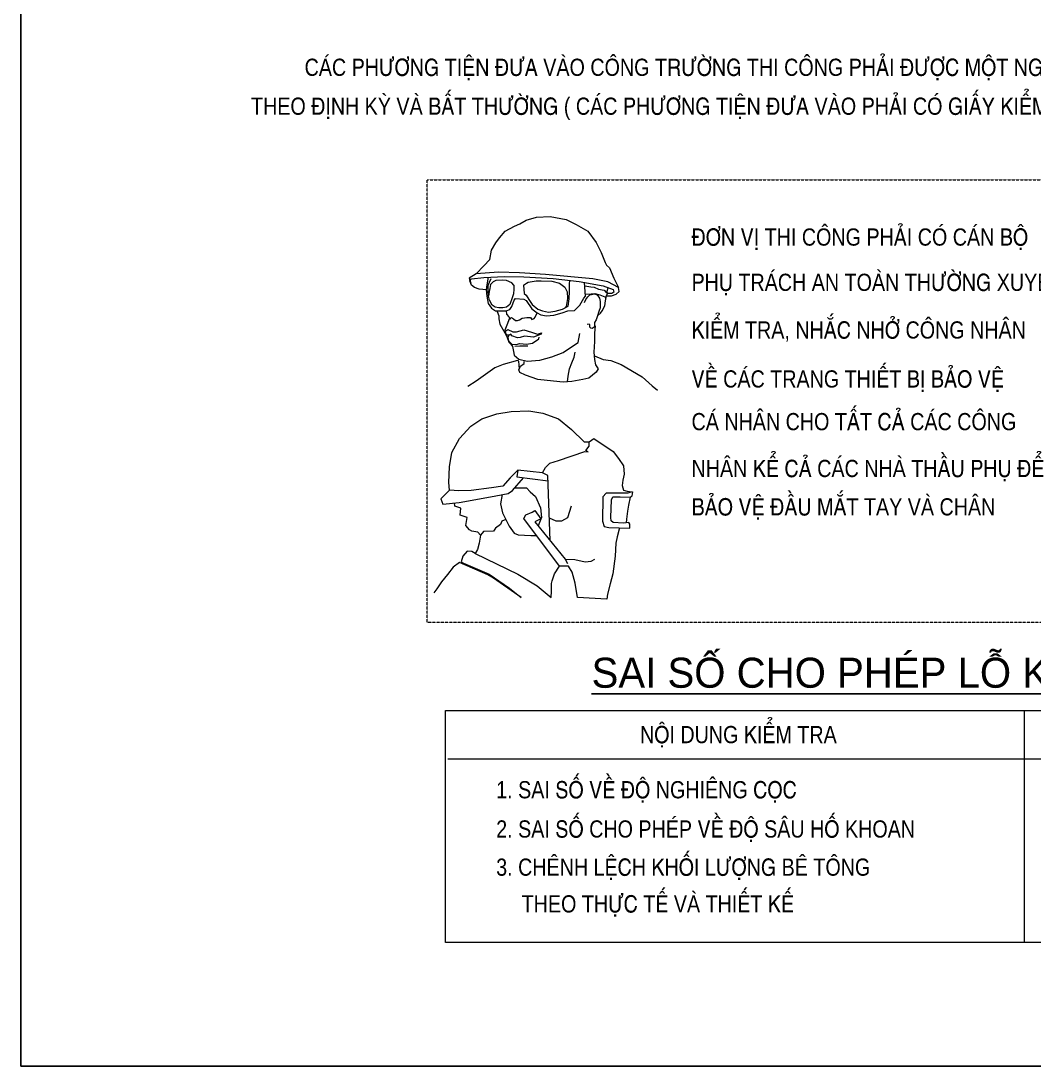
# Model space of a CAD drawing. Header units: millimetres. Extents: x -346728 to 1320345, y -537202 to -385966.
# Drawn here: x 1039257 to 1063856, y -535536 to -510163 of the extents above; entities that cross this region are included whole.
import ezdxf
from ezdxf.enums import TextEntityAlignment as Align

# ---------------------------------------------------------------- set-up
doc = ezdxf.new("R2010")
doc.units = ezdxf.units.MM
doc.header["$LTSCALE"] = 100
doc.linetypes.add('DASHED', pattern=[0.75, 0.5, -0.25])
doc.layers.add('NET-MANH', color=153, linetype='Continuous', lineweight=15)
doc.layers.add('TEXT', color=8, linetype='Continuous', lineweight=25)
doc.styles.add('KH', font='Vhhels.ttf')
doc.styles.add('VN-A', font='VHARIALN.TTF', dxfattribs={"height": 500})

# ---------------------------------------------------------------- blocks, each defined once
blk = doc.blocks.new('LVL-KHUNGTEN')
blk.add_lwpolyline([(61073, 41093), (119124, 41093), (119124, 62), (61073, 62)], close=True)
at = {"layer": 'DEFPOINTS'}
for p, q in [((61073, 62), (61073, 41093)), ((119124, 62), (61073, 62))]:
    blk.add_line(p, q, dxfattribs=at)

msp = doc.modelspace()

# ---------------------------------------------------------------- linework, layer by layer
at = {"layer": 'NET-MANH', "linetype": 'DASHED', "ltscale": 0.1}
for p, q in [((1049122, -514022.6, -881.1), (1072516.4, -514022.6, -881.1)), ((1049122, -524769.9, -881.1), (1049122, -514022.6, -881.1)), ((1072516.4, -524769.9, -881.1), (1049122, -524769.9, -881.1))]:
    msp.add_line(p, q, dxfattribs=at)
at = {"layer": 'NET-MANH', "ltscale": 150}
for p, q in [((1051373, -515088.8, -881.1), (1051526.6, -514998.2, -881.1)), ((1051526.6, -514998.2, -881.1), (1051777.9, -514928.4, -881.1)), ((1051777.9, -514928.4, -881.1), (1052106, -514914.5, -881.1)), ((1052106, -514914.5, -881.1), (1052496.9, -514984.2, -881.1)), ((1052496.9, -514984.2, -881.1), (1052741.2, -515102.8, -881.1)), ((1050877.4, -515430.6, -881.1), (1051017, -515270.2, -881.1)), ((1051017, -515270.2, -881.1), (1051240.4, -515144.6, -881.1)), ((1051240.4, -515144.6, -881.1), (1051373, -515088.8, -881.1)), ((1052741.2, -515102.8, -881.1), (1053020.4, -515270.2, -881.1)), ((1053020.4, -515270.2, -881.1), (1053222.9, -515542.1, -881.1)), ((1050681.9, -515730.4, -881.1), (1050786.6, -515549.1, -881.1)), ((1050786.6, -515549.1, -881.1), (1050877.4, -515430.6, -881.1)), ((1053222.9, -515542.1, -881.1), (1053348.5, -515786.2, -881.1)), ((1050640, -515953.6, -881.1), (1050681.9, -515730.4, -881.1)), ((1053348.5, -515786.2, -881.1), (1053446.2, -516030.3, -881.1)), ((1050500.4, -516107, -881.1), (1050640, -515953.6, -881.1)), ((1053446.2, -516030.3, -881.1), (1053474.2, -516093.1, -881.1)), ((1050312, -516302.3, -881.1), (1050137.4, -516406.9, -881.1)), ((1050312, -516302.3, -881.1), (1050500.4, -516107, -881.1)), ((1050856.4, -516260.4, -881.1), (1050312, -516302.3, -881.1)), ((1051359, -516281.4, -881.1), (1050856.4, -516260.4, -881.1)), ((1051994.3, -516316.2, -881.1), (1051359, -516281.4, -881.1)), ((1053146.1, -516427.8, -881.1), (1051994.3, -516316.2, -881.1)), ((1053474.2, -516093.1, -881.1), (1053550.9, -516155.8, -881.1)), ((1053550.9, -516155.8, -881.1), (1053648.7, -516406.9, -881.1)), ((1050137.4, -516406.9, -881.1), (1050179.3, -516528.9, -881.1)), ((1050158.4, -516476.6, -881.1), (1050200.3, -516420.8, -881.1)), ((1050200.3, -516581.2, -881.1), (1050158.4, -516476.6, -881.1)), ((1050200.3, -516420.8, -881.1), (1050500.4, -516392.9, -881.1)), ((1050270.1, -516637, -881.1), (1050200.3, -516581.2, -881.1)), ((1050500.4, -516392.9, -881.1), (1050996.1, -516365.1, -881.1)), ((1050566.1, -516573.6, -881.1), (1050552.5, -516691.6, -881.1)), ((1050602.5, -516387.2, -881.1), (1050566.1, -516573.6, -881.1)), ((1050605.6, -516586.7, -881.1), (1050631.9, -516501.2, -881.1)), ((1050605.6, -516711.7, -881.1), (1050605.6, -516586.7, -881.1)), ((1050631.9, -516501.2, -881.1), (1050671.4, -516415.7, -881.1)), ((1050658.7, -516563.2, -881.1), (1050641.2, -516655, -881.1)), ((1050720, -516493.3, -881.1), (1050658.7, -516563.2, -881.1)), ((1050785.6, -516462.7, -881.1), (1050720, -516493.3, -881.1)), ((1050938.8, -516458.3, -881.1), (1050785.6, -516462.7, -881.1)), ((1051048.2, -516467.1, -881.1), (1050938.8, -516458.3, -881.1)), ((1050996.1, -516365.1, -881.1), (1051463.8, -516372, -881.1)), ((1051179.5, -516523.9, -881.1), (1051048.2, -516467.1, -881.1)), ((1051226, -516580.7, -881.1), (1051179.5, -516523.9, -881.1)), ((1051226, -516580.7, -881.1), (1051224.3, -516672.2, -881.1)), ((1051461.3, -516580.2, -881.1), (1051533.9, -516528.3, -881.1)), ((1051461.3, -516580.2, -881.1), (1051474.5, -516777.4, -881.1)), ((1051463.8, -516372, -881.1), (1052182.8, -516413.9, -881.1)), ((1051533.9, -516528.3, -881.1), (1051568.9, -516506.4, -881.1)), ((1051568.9, -516506.4, -881.1), (1051765.8, -516471.4, -881.1)), ((1051765.8, -516471.4, -881.1), (1051888.4, -516471.4, -881.1)), ((1051888.4, -516471.4, -881.1), (1052150.9, -516484.5, -881.1)), ((1052150.9, -516484.5, -881.1), (1052330.4, -516528.3, -881.1)), ((1052182.8, -516413.9, -881.1), (1052811, -516490.6, -881.1)), ((1052330.4, -516528.3, -881.1), (1052461.6, -516628.8, -881.1)), ((1052573.8, -516547.3, -881.1), (1052584.1, -516462.9, -881.1)), ((1052573.8, -516724.8, -881.1), (1052573.8, -516547.3, -881.1)), ((1052811, -516490.6, -881.1), (1053397.4, -516595.2, -881.1)), ((1052962.1, -516843.2, -881.1), (1052942.5, -516514, -881.1)), ((1052947.2, -516593.5, -881.1), (1053092.6, -516621.2, -881.1)), ((1053509.1, -516497.6, -881.1), (1053146.1, -516427.8, -881.1)), ((1053397.4, -516595.2, -881.1), (1053634.7, -516685.8, -881.1)), ((1053767.3, -516637, -881.1), (1053509.1, -516497.6, -881.1)), ((1053648.7, -516406.9, -881.1), (1053767.3, -516637, -881.1)), ((1050381.8, -516671.9, -881.1), (1050270.1, -516637, -881.1)), ((1050563.3, -516692.8, -881.1), (1050381.8, -516671.9, -881.1)), ((1050552.5, -516691.6, -881.1), (1050566.1, -516843.2, -881.1)), ((1050566.1, -516843.2, -881.1), (1050605.6, -517020.8, -881.1)), ((1050612.2, -516843.2, -881.1), (1050605.6, -516711.7, -881.1)), ((1050623.7, -516733.7, -881.1), (1050612.2, -516843.2, -881.1)), ((1050631.9, -516941.8, -881.1), (1050612.2, -516843.2, -881.1)), ((1050641.2, -516655, -881.1), (1050623.7, -516733.7, -881.1)), ((1051217.8, -516790.6, -881.1), (1051184.8, -516889.2, -881.1)), ((1051224.3, -516672.2, -881.1), (1051217.8, -516790.6, -881.1)), ((1051474.5, -516777.4, -881.1), (1051520.6, -516823.5, -881.1)), ((1051520.6, -516823.5, -881.1), (1051593, -516922.1, -881.1)), ((1052461.6, -516628.8, -881.1), (1052518.5, -516738.1, -881.1)), ((1052518.5, -516738.1, -881.1), (1052527.3, -516899.9, -881.1)), ((1052567.2, -516909, -881.1), (1052573.8, -516724.8, -881.1)), ((1052922.6, -516895.8, -881.1), (1052962.1, -516843.2, -881.1)), ((1052959.2, -516793.7, -881.1), (1053103.8, -516786.4, -881.1)), ((1053020.8, -516859.4, -881.1), (1053066.6, -516813.7, -881.1)), ((1053066.6, -516813.7, -881.1), (1053184.8, -516790.8, -881.1)), ((1053092.6, -516621.2, -881.1), (1053177.5, -516625.7, -881.1)), ((1053103.8, -516786.4, -881.1), (1053195.4, -516784.1, -881.1)), ((1053177.5, -516625.7, -881.1), (1053282.5, -516674.8, -881.1)), ((1053184.8, -516790.8, -881.1), (1053249.6, -516813.7, -881.1)), ((1053195.4, -516784.1, -881.1), (1053309.3, -516808.7, -881.1)), ((1053249.6, -516813.7, -881.1), (1053306.8, -516889.9, -881.1)), ((1053282.5, -516674.8, -881.1), (1053414.3, -516701.6, -881.1)), ((1053309.3, -516808.7, -881.1), (1053434.4, -516860, -881.1)), ((1053414.3, -516701.6, -881.1), (1053467.9, -516759.6, -881.1)), ((1053447.7, -516955.6, -881.1), (1053474.2, -516839.3, -881.1)), ((1053467.9, -516759.6, -881.1), (1053499.6, -516771.5, -881.1)), ((1053474.2, -516839.3, -881.1), (1053495.1, -516783.5, -881.1)), ((1053474.2, -516839.3, -881.1), (1053592.8, -516839.3, -881.1)), ((1053493.5, -516726.9, -881.1), (1053516, -516640.5, -881.1)), ((1053495.1, -516783.5, -881.1), (1053493.5, -516726.9, -881.1)), ((1053606.8, -516776.5, -881.1), (1053495.1, -516783.5, -881.1)), ((1053592.8, -516839.3, -881.1), (1053711.5, -516797.4, -881.1)), ((1053655.7, -516748.6, -881.1), (1053606.8, -516776.5, -881.1)), ((1053634.7, -516685.8, -881.1), (1053655.7, -516748.6, -881.1)), ((1053711.5, -516797.4, -881.1), (1053781.3, -516727.7, -881.1)), ((1053781.3, -516727.7, -881.1), (1053767.3, -516637, -881.1)), ((1050605.6, -517020.8, -881.1), (1050684.6, -517139.1, -881.1)), ((1050697.7, -517066.8, -881.1), (1050631.9, -516941.8, -881.1)), ((1050770.1, -517112.8, -881.1), (1050697.7, -517066.8, -881.1)), ((1051125.6, -517047.1, -881.1), (1051046.6, -517112.8, -881.1)), ((1051184.8, -516889.2, -881.1), (1051125.6, -517047.1, -881.1)), ((1051125.6, -517172, -881.1), (1051178.3, -517093.1, -881.1)), ((1051178.3, -517093.1, -881.1), (1051230.9, -516941.8, -881.1)), ((1051230.9, -516941.8, -881.1), (1051263.8, -516902.4, -881.1)), ((1051263.8, -516902.4, -881.1), (1051467.9, -516915.5, -881.1)), ((1051467.9, -516915.5, -881.1), (1051527.1, -516948.4, -881.1)), ((1051527.1, -516948.4, -881.1), (1051665.4, -517152.3, -881.1)), ((1051593, -516922.1, -881.1), (1051672, -517047.1, -881.1)), ((1051672, -517047.1, -881.1), (1051803.6, -517158.9, -881.1)), ((1052409.2, -517158.9, -881.1), (1052540.9, -517086.5, -881.1)), ((1052492.3, -517092.2, -881.1), (1052475, -517122.7, -881.1)), ((1052527.3, -516899.9, -881.1), (1052492.3, -517092.2, -881.1)), ((1052540.9, -517086.5, -881.1), (1052567.2, -516909, -881.1)), ((1052698.8, -517191.7, -881.1), (1052823.9, -517060.2, -881.1)), ((1052823.9, -517060.2, -881.1), (1052922.6, -516895.8, -881.1)), ((1052944.5, -516996.6, -881.1), (1052971.2, -516924.2, -881.1)), ((1052971.2, -516924.2, -881.1), (1053020.8, -516859.4, -881.1)), ((1053306.8, -516889.9, -881.1), (1053322.1, -516973.7, -881.1)), ((1053322.1, -516973.7, -881.1), (1053318.3, -517126.1, -881.1)), ((1053371.4, -517203.3, -881.1), (1053436.3, -517077.5, -881.1)), ((1053434.4, -516860, -881.1), (1053460.9, -516897.4, -881.1)), ((1053436.3, -517077.5, -881.1), (1053447.7, -516955.6, -881.1)), ((1050684.6, -517139.1, -881.1), (1050783.3, -517204.9, -881.1)), ((1050862.3, -517126, -881.1), (1050770.1, -517112.8, -881.1)), ((1050783.3, -517204.9, -881.1), (1050941.3, -517204.9, -881.1)), ((1050820.9, -517218.1, -881.1), (1050856.7, -517320.2, -881.1)), ((1050856.7, -517320.2, -881.1), (1050861.8, -517396.8, -881.1)), ((1050961, -517126, -881.1), (1050862.3, -517126, -881.1)), ((1050941.3, -517204.9, -881.1), (1051040, -517204.9, -881.1)), ((1051046.6, -517112.8, -881.1), (1050961, -517126, -881.1)), ((1051040, -517204.9, -881.1), (1051125.6, -517172, -881.1)), ((1051040, -517204.9, -881.1), (1051045.8, -517279.3, -881.1)), ((1051045.8, -517279.3, -881.1), (1051102.1, -517345.7, -881.1)), ((1051102.1, -517345.7, -881.1), (1051132.8, -517407, -881.1)), ((1051665.4, -517152.3, -881.1), (1051790.4, -517250.9, -881.1)), ((1051720.7, -517386.6, -881.1), (1051746.2, -517350.9, -881.1)), ((1051746.2, -517350.9, -881.1), (1051782, -517264, -881.1)), ((1051782, -517264, -881.1), (1051788.9, -517250.2, -881.1)), ((1051790.4, -517250.9, -881.1), (1051882.6, -517297, -881.1)), ((1051803.6, -517158.9, -881.1), (1051922.1, -517204.9, -881.1)), ((1051882.6, -517297, -881.1), (1052014.3, -517323.3, -881.1)), ((1051922.1, -517204.9, -881.1), (1052066.9, -517231.2, -881.1)), ((1052014.3, -517323.3, -881.1), (1052192, -517310.1, -881.1)), ((1052066.9, -517231.2, -881.1), (1052231.5, -517211.5, -881.1)), ((1052192, -517310.1, -881.1), (1052396, -517250.9, -881.1)), ((1052231.5, -517211.5, -881.1), (1052409.2, -517158.9, -881.1)), ((1052396, -517250.9, -881.1), (1052534.3, -517204.9, -881.1)), ((1052534.3, -517204.9, -881.1), (1052698.8, -517191.7, -881.1)), ((1053257.3, -517324.3, -881.1), (1053226.8, -517415.7, -881.1)), ((1053291.6, -517213.8, -881.1), (1053257.3, -517324.3, -881.1)), ((1053257.3, -517324.3, -881.1), (1053329.5, -517260.4, -881.1)), ((1053318.3, -517126.1, -881.1), (1053291.6, -517213.8, -881.1)), ((1053329.5, -517260.4, -881.1), (1053371.4, -517203.3, -881.1)), ((1050861.8, -517396.8, -881.1), (1050887.4, -517524.5, -881.1)), ((1050887.4, -517524.5, -881.1), (1051004.9, -517733.9, -881.1)), ((1051056.1, -517544.9, -881.1), (1051010.1, -517667.5, -881.1)), ((1051117.4, -517376.4, -881.1), (1051056.1, -517544.9, -881.1)), ((1051132.8, -517407, -881.1), (1051148.1, -517371.3, -881.1)), ((1051148.1, -517371.3, -881.1), (1051168.5, -517361.1, -881.1)), ((1051168.5, -517361.1, -881.1), (1051219.7, -517396.8, -881.1)), ((1051219.7, -517396.8, -881.1), (1051265.7, -517437.7, -881.1)), ((1051265.7, -517437.7, -881.1), (1051311.7, -517437.7, -881.1)), ((1051311.7, -517437.7, -881.1), (1051362.8, -517417.2, -881.1)), ((1051362.8, -517417.2, -881.1), (1051424.2, -517381.5, -881.1)), ((1051424.2, -517381.5, -881.1), (1051536.6, -517361.1, -881.1)), ((1051536.6, -517361.1, -881.1), (1051628.6, -517361.1, -881.1)), ((1051628.6, -517361.1, -881.1), (1051664.4, -517412.1, -881.1)), ((1051664.4, -517412.1, -881.1), (1051720.7, -517386.6, -881.1)), ((1053054.9, -517523.3, -881.1), (1053009.1, -517534.8, -881.1)), ((1053066.3, -517542.4, -881.1), (1053054.9, -517523.3, -881.1)), ((1053070.1, -517572.9, -881.1), (1053066.3, -517542.4, -881.1)), ((1053073.9, -517599.5, -881.1), (1053070.1, -517572.9, -881.1)), ((1053093, -517622.4, -881.1), (1053073.9, -517599.5, -881.1)), ((1053177.2, -517594.8, -881.1), (1053127.3, -517633.8, -881.1)), ((1053184.8, -517549.1, -881.1), (1053177.2, -517594.8, -881.1)), ((1053197.7, -517563.6, -881.1), (1053179.9, -517741.4, -881.1)), ((1053226.8, -517415.7, -881.1), (1053184.8, -517488.1, -881.1)), ((1053184.8, -517488.1, -881.1), (1053184.8, -517549.1, -881.1)), ((1051004.9, -517733.9, -881.1), (1051056.1, -517825.8, -881.1)), ((1051010.1, -517667.5, -881.1), (1051030.5, -517698.2, -881.1)), ((1051030.5, -517744.1, -881.1), (1051025.4, -517698.2, -881.1)), ((1051030.5, -517698.2, -881.1), (1051051, -517672.6, -881.1)), ((1051056.1, -517790.1, -881.1), (1051030.5, -517744.1, -881.1)), ((1051051, -517672.6, -881.1), (1051076.5, -517652.2, -881.1)), ((1051107.2, -517790.1, -881.1), (1051056.1, -517790.1, -881.1)), ((1051056.1, -517825.8, -881.1), (1051102.1, -517963.7, -881.1)), ((1051076.5, -517652.2, -881.1), (1051204.3, -517708.4, -881.1)), ((1051107.2, -517790.1, -881.1), (1051081.6, -517851.4, -881.1)), ((1051081.6, -517851.4, -881.1), (1051097, -517928, -881.1)), ((1051153.2, -517769.7, -881.1), (1051107.2, -517790.1, -881.1)), ((1051173.7, -517810.5, -881.1), (1051153.2, -517769.7, -881.1)), ((1051311.7, -517856.5, -881.1), (1051173.7, -517810.5, -881.1)), ((1051204.3, -517708.4, -881.1), (1051291.2, -517708.4, -881.1)), ((1051291.2, -517708.4, -881.1), (1051470.2, -517662.4, -881.1)), ((1051378.1, -517846.3, -881.1), (1051311.7, -517856.5, -881.1)), ((1051485.5, -517815.6, -881.1), (1051378.1, -517846.3, -881.1)), ((1051470.2, -517662.4, -881.1), (1051654.2, -517718.6, -881.1)), ((1051628.6, -517836.1, -881.1), (1051485.5, -517815.6, -881.1)), ((1051700.2, -517841.2, -881.1), (1051628.6, -517836.1, -881.1)), ((1051654.2, -517718.6, -881.1), (1051802.5, -517769.7, -881.1)), ((1051889.4, -517769.7, -881.1), (1051700.2, -517841.2, -881.1)), ((1051802.5, -517769.7, -881.1), (1051899.6, -517733.9, -881.1)), ((1051833.1, -517882, -881.1), (1051843.4, -517841.2, -881.1)), ((1051899.6, -517733.9, -881.1), (1051889.4, -517769.7, -881.1)), ((1052784, -517968.8, -881.1), (1052830, -517749.2, -881.1)), ((1053127.3, -517633.8, -881.1), (1053093, -517622.4, -881.1)), ((1053179.9, -517741.4, -881.1), (1053179.9, -517942.8, -881.1)), ((1051097, -517928, -881.1), (1051173.7, -518009.7, -881.1)), ((1051102.1, -517963.7, -881.1), (1051148.1, -518009.7, -881.1)), ((1051148.1, -518009.7, -881.1), (1051189, -518065.9, -881.1)), ((1051173.7, -518009.7, -881.1), (1051281, -518014.8, -881.1)), ((1051189, -518065.9, -881.1), (1051214.6, -518188.5, -881.1)), ((1051245.2, -518060.8, -881.1), (1051373, -518050.6, -881.1)), ((1051281, -518014.8, -881.1), (1051373, -517994.4, -881.1)), ((1051373, -517994.4, -881.1), (1051531.5, -518009.7, -881.1)), ((1051373, -518050.6, -881.1), (1051465.1, -518050.6, -881.1)), ((1051465.1, -518050.6, -881.1), (1051567.3, -518050.6, -881.1)), ((1051531.5, -518009.7, -881.1), (1051674.7, -517984.2, -881.1)), ((1051674.7, -517984.2, -881.1), (1051833.1, -517882, -881.1)), ((1052421.1, -518208.9, -881.1), (1052676.7, -518040.3, -881.1)), ((1052676.7, -518040.3, -881.1), (1052784, -517968.8, -881.1)), ((1053179.9, -517942.8, -881.1), (1053168, -518203.5, -881.1)), ((1051214.6, -518188.5, -881.1), (1051235, -518280.4, -881.1)), ((1051235, -518280.4, -881.1), (1051342.4, -518372.3, -881.1)), ((1051342.4, -518372.3, -881.1), (1051546.9, -518423.4, -881.1)), ((1051853.6, -518397.9, -881.1), (1052145, -518321.3, -881.1)), ((1052145, -518321.3, -881.1), (1052421.1, -518208.9, -881.1)), ((1052633.5, -518463.9, -881.1), (1052690.6, -518329.3, -881.1)), ((1052690.6, -518329.3, -881.1), (1052711, -518203, -881.1)), ((1053168, -518203.5, -881.1), (1053179.9, -518381.2, -881.1)), ((1053183.4, -518294, -881.1), (1053389.7, -518381.4, -881.1)), ((1050766.2, -518582.7, -881.1), (1050312.8, -518911.4, -881.1)), ((1050967.8, -518505.7, -881.1), (1050766.2, -518582.7, -881.1)), ((1051311.8, -518404.9, -881.1), (1050967.8, -518505.7, -881.1)), ((1051347.3, -518422.7, -881.1), (1051311.8, -518404.9, -881.1)), ((1051365.1, -518618.2, -881.1), (1051347.3, -518422.7, -881.1)), ((1051347.3, -518630.1, -881.1), (1051388.9, -518547.1, -881.1)), ((1051388.9, -518547.1, -881.1), (1051471.9, -518476, -881.1)), ((1051471.9, -518476, -881.1), (1051471.9, -518428.6, -881.1)), ((1051546.9, -518423.4, -881.1), (1051853.6, -518397.9, -881.1)), ((1052547.8, -518785.9, -881.1), (1052576.3, -518610.6, -881.1)), ((1052576.3, -518610.6, -881.1), (1052633.5, -518463.9, -881.1)), ((1053179.9, -518381.2, -881.1), (1053203.6, -518511.6, -881.1)), ((1053203.6, -518511.6, -881.1), (1053268.8, -518606.4, -881.1)), ((1053268.8, -518606.4, -881.1), (1053227.3, -518689.3, -881.1)), ((1053389.7, -518381.4, -881.1), (1053577.2, -518406.4, -881.1)), ((1053577.2, -518406.4, -881.1), (1053833.4, -518506.3, -881.1)), ((1053833.4, -518506.3, -881.1), (1054339.7, -518799.7, -881.1)), ((1051371.1, -518701.2, -881.1), (1051347.3, -518630.1, -881.1)), ((1051507.5, -518760.4, -881.1), (1051371.1, -518701.2, -881.1)), ((1051804, -518867.1, -881.1), (1051507.5, -518760.4, -881.1)), ((1052035.3, -518890.8, -881.1), (1051804, -518867.1, -881.1)), ((1052527.5, -518926.3, -881.1), (1052547.8, -518785.9, -881.1)), ((1052901.1, -518867.1, -881.1), (1052634.3, -518920.4, -881.1)), ((1053049.4, -518831.5, -881.1), (1052901.1, -518867.1, -881.1)), ((1053227.3, -518689.3, -881.1), (1053049.4, -518831.5, -881.1)), ((1054339.7, -518799.7, -881.1), (1054583.4, -519024.5, -881.1)), ((1050312.8, -518911.4, -881.1), (1050111.2, -519041.7, -881.1)), ((1052420.8, -518932.3, -881.1), (1052035.3, -518890.8, -881.1)), ((1052634.3, -518920.4, -881.1), (1052420.8, -518932.3, -881.1)), ((1054583.4, -519024.5, -881.1), (1054714.7, -519130.7, -881.1)), ((1051159.9, -519642.8, -881.1), (1051587.6, -519626.6, -881.1)), ((1051587.6, -519626.6, -881.1), (1051926.6, -519683.1, -881.1)), ((1050183.3, -519997.5, -881.1), (1050449.7, -519820.2, -881.1)), ((1050449.7, -519820.2, -881.1), (1050812.8, -519699.2, -881.1)), ((1050812.8, -519699.2, -881.1), (1051159.9, -519642.8, -881.1)), ((1051926.6, -519683.1, -881.1), (1052305.9, -519820.2, -881.1)), ((1052305.9, -519820.2, -881.1), (1052628.8, -520078.2, -881.1)), ((1049908.9, -520303.9, -881.1), (1050183.3, -519997.5, -881.1)), ((1052628.8, -520078.2, -881.1), (1052935.4, -520384.6, -881.1)), ((1049723.3, -520642.6, -881.1), (1049908.9, -520303.9, -881.1)), ((1052935.4, -520384.6, -881.1), (1053052.8, -520384.6, -881.1)), ((1053052.8, -520380.6, -881.1), (1053167.1, -520298.2, -881.1)), ((1053052.8, -520488.4, -881.1), (1053052.8, -520380.6, -881.1)), ((1053167.1, -520298.2, -881.1), (1053636.8, -520615.2, -881.1)), ((1049666.8, -520989.3, -881.1), (1049723.3, -520642.6, -881.1)), ((1052310.2, -520830.8, -881.1), (1052951.3, -520615.2, -881.1)), ((1052951.3, -520615.2, -881.1), (1053027.5, -520627.9, -881.1)), ((1052976.7, -520589.9, -881.1), (1053052.8, -520488.4, -881.1)), ((1053027.5, -520627.9, -881.1), (1052976.7, -520589.9, -881.1)), ((1053636.8, -520615.2, -881.1), (1053763.8, -520786.5, -881.1)), ((1051992.8, -521002.1, -881.1), (1052100.7, -520900.6, -881.1)), ((1052100.7, -520900.6, -881.1), (1052310.2, -520830.8, -881.1)), ((1053763.8, -520786.5, -881.1), (1053884.4, -520964, -881.1)), ((1049650.7, -521368.2, -881.1), (1049666.8, -520989.3, -881.1)), ((1051324.1, -521071.3, -881.1), (1051138.5, -521256.7, -881.1)), ((1051324.1, -521071.3, -881.1), (1051299.9, -521232.5, -881.1)), ((1051923, -521135.2, -881.1), (1051324.1, -521071.3, -881.1)), ((1051923, -521135.2, -881.1), (1051992.8, -521002.1, -881.1)), ((1052050.5, -521200.3, -881.1), (1051923.7, -521133.8, -881.1)), ((1053884.4, -520964, -881.1), (1053903.4, -521166.9, -881.1)), ((1049666.8, -521553.7, -881.1), (1049650.7, -521368.2, -881.1)), ((1051138.5, -521256.7, -881.1), (1050960.9, -521458.3, -881.1)), ((1051192.2, -521561.7, -881.1), (1051459.8, -521253, -881.1)), ((1051299.9, -521232.5, -881.1), (1052055, -521329.1, -881.1)), ((1052105.7, -522773.9, -881.1), (1052050.5, -521200.3, -881.1)), ((1053871.7, -521312.8, -881.1), (1053859, -521439.6, -881.1)), ((1053903.4, -521166.9, -881.1), (1053871.7, -521312.8, -881.1)), ((1049666.8, -521553.7, -881.1), (1049448.9, -521763.3, -881.1)), ((1049892.8, -521569.8, -881.1), (1049666.8, -521553.7, -881.1)), ((1050186.1, -521563.1, -881.1), (1049892.8, -521569.8, -881.1)), ((1050686.5, -521498.6, -881.1), (1050186.1, -521563.1, -881.1)), ((1050960.9, -521458.3, -881.1), (1050686.5, -521498.6, -881.1)), ((1050788.6, -521690.8, -881.1), (1051087.2, -521634.3, -881.1)), ((1050937.9, -521662.5, -881.1), (1050900.1, -521885.9, -881.1)), ((1051087.2, -521634.3, -881.1), (1051192.2, -521561.7, -881.1)), ((1051246.4, -521499.1, -881.1), (1051529.8, -521495.8, -881.1)), ((1051529.8, -521495.8, -881.1), (1051618, -521596.5, -881.1)), ((1051618, -521596.5, -881.1), (1051750.2, -521709.7, -881.1)), ((1053465.4, -521629.9, -881.1), (1053389.3, -521718.6, -881.1)), ((1053528.9, -521623.5, -881.1), (1053465.4, -521629.9, -881.1)), ((1053744.7, -521623.5, -881.1), (1053528.9, -521623.5, -881.1)), ((1053992.3, -521623.5, -881.1), (1053744.7, -521623.5, -881.1)), ((1053859, -521439.6, -881.1), (1053890.7, -521553.8, -881.1)), ((1053890.7, -521553.8, -881.1), (1053979.6, -521579.1, -881.1)), ((1053979.6, -521579.1, -881.1), (1054093.8, -521591.8, -881.1)), ((1054093.8, -521591.8, -881.1), (1053992.3, -521623.5, -881.1)), ((1054100.2, -521693.3, -881.1), (1054111.2, -521593.7, -881.1)), ((1049448.9, -521763.3, -881.1), (1049497.3, -521892.3, -881.1)), ((1049497.3, -521892.3, -881.1), (1049900.9, -521852, -881.1)), ((1049791.9, -521942.5, -881.1), (1049784, -521863.7, -881.1)), ((1049900.9, -521852, -881.1), (1050304.4, -521779.4, -881.1)), ((1050304.4, -521779.4, -881.1), (1050788.6, -521690.8, -881.1)), ((1050900.1, -521885.9, -881.1), (1050950.5, -522106, -881.1)), ((1051750.2, -521709.7, -881.1), (1051876.2, -521986.5, -881.1)), ((1053389.3, -521718.6, -881.1), (1053376.6, -522308.4, -881.1)), ((1053579.7, -522219.6, -881.1), (1053592.4, -521788.4, -881.1)), ((1053592.4, -521788.4, -881.1), (1053630.5, -521718.6, -881.1)), ((1053630.5, -521718.6, -881.1), (1053808.2, -521718.6, -881.1)), ((1053808.2, -521718.6, -881.1), (1054049.4, -521725, -881.1)), ((1054005, -521921.6, -881.1), (1053985.9, -522061.1, -881.1)), ((1054049.4, -521725, -881.1), (1054005, -521921.6, -881.1)), ((1054049.4, -521725, -881.1), (1054100.2, -521693.3, -881.1)), ((1049936.7, -521992.8, -881.1), (1049791.9, -521942.5, -881.1)), ((1049924.1, -522162.7, -881.1), (1049936.7, -521992.8, -881.1)), ((1050087.8, -522219.3, -881.1), (1049924.1, -522162.7, -881.1)), ((1050950.5, -522106, -881.1), (1051107.9, -522426.9, -881.1)), ((1051471.6, -522242.1, -881.1), (1051518.6, -522156.1, -881.1)), ((1051518.6, -522156.1, -881.1), (1051667.3, -522085.7, -881.1)), ((1051667.3, -522085.7, -881.1), (1051737.8, -522046.6, -881.1)), ((1051737.8, -522046.6, -881.1), (1051878.7, -522249.9, -881.1)), ((1051876.2, -521986.5, -881.1), (1051895.1, -522219.3, -881.1)), ((1052534.7, -522216.2, -881.1), (1052623.5, -521934, -881.1)), ((1053985.9, -522061.1, -881.1), (1053960.5, -522257.7, -881.1)), ((1050062.6, -522414.3, -881.1), (1050081.5, -522263.3, -881.1)), ((1050150.8, -522521.2, -881.1), (1050062.6, -522414.3, -881.1)), ((1050081.5, -522263.3, -881.1), (1050087.8, -522219.3, -881.1)), ((1050900.1, -522389.1, -881.1), (1050780.5, -522477.2, -881.1)), ((1050931.6, -522307.4, -881.1), (1050900.1, -522389.1, -881.1)), ((1051029.2, -522266.5, -881.1), (1050931.6, -522307.4, -881.1)), ((1051107.9, -522426.9, -881.1), (1051233.9, -522596.7, -881.1)), ((1052332.7, -523399.5, -881.1), (1051471.6, -522242.1, -881.1)), ((1051878.7, -522249.9, -881.1), (1051737.8, -522320.3, -881.1)), ((1051737.8, -522320.3, -881.1), (1052473.6, -523227.5, -881.1)), ((1051895.1, -522219.3, -881.1), (1051818.9, -522420.3, -881.1)), ((1052086.5, -522225.9, -881.1), (1052244.2, -522296.9, -881.1)), ((1052244.2, -522296.9, -881.1), (1052389.4, -522296.9, -881.1)), ((1052389.4, -522296.9, -881.1), (1052534.7, -522216.2, -881.1)), ((1053376.6, -522308.4, -881.1), (1053421, -522435.2, -881.1)), ((1053586, -522302, -881.1), (1053579.7, -522219.6, -881.1)), ((1053636.8, -522340.1, -881.1), (1053586, -522302, -881.1)), ((1053884.4, -522359.1, -881.1), (1053636.8, -522340.1, -881.1)), ((1054017.7, -522340.1, -881.1), (1053884.4, -522359.1, -881.1)), ((1053960.5, -522257.7, -881.1), (1053951, -522349.6, -881.1)), ((1054043.1, -522378.1, -881.1), (1054017.7, -522340.1, -881.1)), ((1054043.1, -522473.3, -881.1), (1054043.1, -522378.1, -881.1)), ((1050207.5, -522552.7, -881.1), (1050150.8, -522521.2, -881.1)), ((1050352.3, -522577.9, -881.1), (1050207.5, -522552.7, -881.1)), ((1050415.3, -522647.1, -881.1), (1050352.3, -522577.9, -881.1)), ((1050415.3, -522647.1, -881.1), (1050381.3, -522842.4, -881.1)), ((1050490.8, -522559, -881.1), (1050415.3, -522647.1, -881.1)), ((1050730.1, -522546.4, -881.1), (1050490.8, -522559, -881.1)), ((1050780.5, -522477.2, -881.1), (1050730.1, -522546.4, -881.1)), ((1051233.9, -522596.7, -881.1), (1051328.3, -522640.8, -881.1)), ((1051328.3, -522640.8, -881.1), (1051636.9, -522653.4, -881.1)), ((1051636.9, -522653.4, -881.1), (1051776.8, -522652.3, -881.1)), ((1053421, -522435.2, -881.1), (1053535.3, -522460.6, -881.1)), ((1053535.3, -522460.6, -881.1), (1054043.1, -522473.3, -881.1)), ((1053789.2, -522466.9, -881.1), (1053734, -522687.9, -881.1)), ((1050381.3, -522842.4, -881.1), (1050341.6, -522992.9, -881.1)), ((1053702.7, -522844.3, -881.1), (1053687, -523157.1, -881.1)), ((1053734, -522687.9, -881.1), (1053702.7, -522844.3, -881.1)), ((1049984.8, -523159.2, -881.1), (1049945.2, -523293.9, -881.1)), ((1050087.9, -523032.5, -881.1), (1049984.8, -523159.2, -881.1)), ((1050206.8, -523040.4, -881.1), (1050087.9, -523032.5, -881.1)), ((1050286.1, -523087.9, -881.1), (1050206.8, -523040.4, -881.1)), ((1050341.6, -522992.9, -881.1), (1050286.1, -523087.9, -881.1)), ((1050286.1, -523087.9, -881.1), (1051324.9, -523594.9, -881.1)), ((1053687, -523157.1, -881.1), (1053624.4, -523587.2, -881.1)), ((1049754.9, -523420.7, -881.1), (1049612.1, -523602.9, -881.1)), ((1049905.5, -523309.7, -881.1), (1049754.9, -523420.7, -881.1)), ((1050595.4, -523610.8, -881.1), (1049905.5, -523309.7, -881.1)), ((1049945.2, -523293.9, -881.1), (1050000.7, -523325.6, -881.1)), ((1050000.7, -523325.6, -881.1), (1050627.1, -523594.9, -881.1)), ((1052213, -523587, -881.1), (1052332.7, -523399.5, -881.1)), ((1052551.9, -523399.5, -881.1), (1052332.7, -523399.5, -881.1)), ((1052473.6, -523227.5, -881.1), (1052528.4, -523337, -881.1)), ((1052473.6, -523227.5, -881.1), (1052708.5, -523235.3, -881.1)), ((1052638, -523548.1, -881.1), (1052551.9, -523399.5, -881.1)), ((1052708.5, -523235.3, -881.1), (1052959, -523297.9, -881.1)), ((1052959, -523297.9, -881.1), (1053099.9, -523274.4, -881.1)), ((1053099.9, -523274.4, -881.1), (1053193.8, -523227.5, -881.1)), ((1049612.1, -523602.9, -881.1), (1049469.4, -523777.1, -881.1)), ((1050730.2, -523690, -881.1), (1050595.4, -523610.8, -881.1)), ((1050627.1, -523594.9, -881.1), (1051118.7, -523935.6, -881.1)), ((1051404.2, -524157.4, -881.1), (1050730.2, -523690, -881.1)), ((1051324.9, -523594.9, -881.1), (1051792.7, -523880.1, -881.1)), ((1052157.5, -523753.4, -881.1), (1052213, -523587, -881.1)), ((1052716.3, -523814, -881.1), (1052638, -523548.1, -881.1)), ((1053624.4, -523587.2, -881.1), (1053561.8, -523829.7, -881.1)), ((1049358.4, -523951.4, -881.1), (1049279.1, -524046.5, -881.1)), ((1049469.4, -523777.1, -881.1), (1049358.4, -523951.4, -881.1)), ((1051118.7, -523935.6, -881.1), (1051404.2, -524157.4, -881.1)), ((1051792.7, -523880.1, -881.1), (1052133.7, -524157.4, -881.1)), ((1052141.6, -523816.7, -881.1), (1052157.5, -523753.4, -881.1)), ((1052141.6, -524006.9, -881.1), (1052141.6, -523816.7, -881.1)), ((1052771.1, -524158.1, -881.1), (1052716.3, -523814, -881.1)), ((1053561.8, -523829.7, -881.1), (1053499.1, -524079.9, -881.1)), ((1052133.7, -524157.4, -881.1), (1052141.6, -524006.9, -881.1)), ((1053483.5, -524197.2, -881.1), (1052771.1, -524158.1, -881.1)), ((1053499.1, -524079.9, -881.1), (1053483.5, -524197.2, -881.1))]:
    msp.add_line(p, q, dxfattribs=at)
at = {"layer": 'NET-MANH', "linetype": 'Continuous'}
for p, q in [((1049566.4, -526905.7, -881.1), (1071858.6, -526905.7, -881.1)), ((1049566.4, -532533, -881.1), (1049566.4, -526905.7, -881.1)), ((1063615.7, -526905.7, -881.1), (1063615.7, -532511.6, -881.1)), ((1049621.6, -528078.9, -881.1), (1071913.8, -528078.9, -881.1)), ((1071858.6, -532533, -881.1), (1049566.4, -532533, -881.1))]:
    msp.add_line(p, q, dxfattribs=at)

# ---------------------------------------------------------------- block references
at = {"xscale": 1.339663568069227, "yscale": 1.339663568069227, "zscale": 1.339663568069227}
msp.add_blockref('LVL-KHUNGTEN', (957439.9, -535618.7, -881.1), dxfattribs=at)

# ---------------------------------------------------------------- texts
at = {"layer": 'TEXT', "color": 170, "lineweight": 18, "style": 'VN-A'}
for s, p in [('c¸c ph\xad¬ng tiÖn ®\xada vµo c«ng tr\xadêng thi c«ng ph¶i ®\xadîc mét ng\xadêi cã thÈm quyÒn kiÓm tra', (1046144.6, -511497.2, -881.1)), ('theo ®Þnh kú vµ bÊt th\xadêng ( c¸c ph\xad¬ng tiÖn ®\xada vµo ph¶i cã giÊy kiÓm ®Þnh cña c¬ quan chøc n¨ng )', (1044844.3, -512441.4, -881.1)), ('®¬n vÞ thi c«ng ph¶i cã c¸n bé', (1055538.9, -515618.5, -881.1)), ('phô tr¸ch an toµn th\xadêng xuyªn', (1055538.9, -516717.6, -881.1)), ('kiÓm tra, nh¾c nhë c«ng nh©n', (1055538.9, -517874.2, -881.1)), ('vÒ c¸c trang thiÕt bÞ b¶o vÖ ', (1055538.9, -519063.4, -881.1)), ('c¸ nh©n cho tÊt c¶ c¸c c«ng ', (1055538.9, -520099.3, -881.1)), ('nh©n kÓ c¶ c¸c nhµ thÇu phô ®Ó ', (1055538.9, -521236.6, -881.1)), ('b¶o vÖ ®Çu m¾t tay vµ ch©n', (1055538.9, -522167.9, -881.1))]:
    msp.add_text(s, height=417.568, dxfattribs=at).set_placement(p)
at = {"layer": 'TEXT', "color": 170, "style": 'KH'}
msp.add_text('%%uSai sè cho phÐp lç khoan cäc', height=729.11, dxfattribs=at).set_placement((1061293.3, -525956.7, -881.1), align=Align.MIDDLE)
at = {"layer": 'TEXT', "color": 170, "style": 'VN-A'}
for s, p in [('Néi dung kiÓm tra', (1054288.6, -527696.6, -881.1)), ('1. Sai sè vÒ ®é nghiªng cäc', (1050796.4, -529035.3, -881.1)), ('2. Sai sè cho phÐp vÒ ®é s©u hè khoan', (1050796.4, -529988.1, -881.1)), ('3. Chªnh lÖch khèi l\xadîng bª t«ng ', (1050796.4, -530914.4, -881.1)), ('theo thùc tÕ vµ thiÕt kÕ', (1051415, -531806.1, -881.1))]:
    msp.add_text(s, height=417.568, dxfattribs=at).set_placement(p)

doc.saveas('drawing.dxf')
